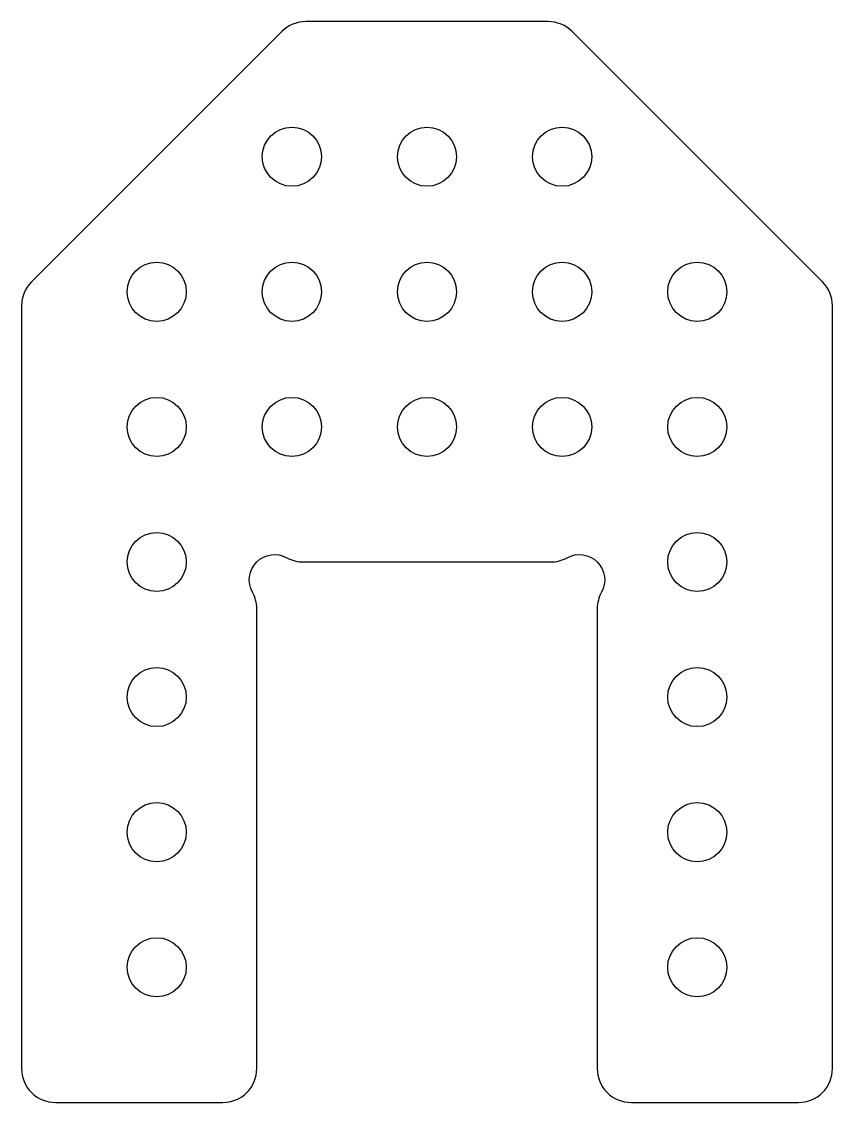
# Model space of a CAD drawing. Header units: inches. Extents: x 0 to 3, y 0 to 4.
import ezdxf

# ---------------------------------------------------------------- set-up
doc = ezdxf.new("R2010")
doc.units = ezdxf.units.IN
doc.layers.get('0').update_dxf_attribs({"linetype": 'CONTINUOUS'})

msp = doc.modelspace()

# ---------------------------------------------------------------- linework, layer by layer
msp.add_lwpolyline([(2.1457, 1.8882, 0.127292), (2.13, 1.8276), (2.13, 0.125, 0.414214), (2.255, 0), (2.875, 0, 0.414214), (3, 0.125), (3, 2.9482, 0.198912), (2.9634, 3.0366), (2.0366, 3.9634, 0.198912), (1.9482, 4), (1.0518, 4, 0.198912), (0.9634, 3.9634), (0.0366, 3.0366, 0.198912), (0, 2.9482), (0, 0.125, 0.414214), (0.125, 0), (0.745, 0, 0.414214), (0.87, 0.125), (0.87, 1.8276, 0.127292), (0.8543, 1.8882, -0.753789), (0.9818, 2.0157, 0.127292), (1.0424, 2), (1.9576, 2, 0.127292), (2.0182, 2.0157, -0.753789)], format="xyb", close=True)
for centre in [(1, 3.5), (1.5, 3.5), (2, 3.5), (0.5, 3), (1, 3), (1.5, 3), (2, 3), (2.5, 3), (0.5, 2.5), (1, 2.5), (1.5, 2.5), (2, 2.5), (2.5, 2.5), (0.5, 2), (2.5, 2), (0.5, 1.5), (2.5, 1.5), (0.5, 1), (2.5, 1), (0.5, 0.5), (2.5, 0.5)]:
    msp.add_circle(centre, 0.1094)

doc.saveas('drawing.dxf')
